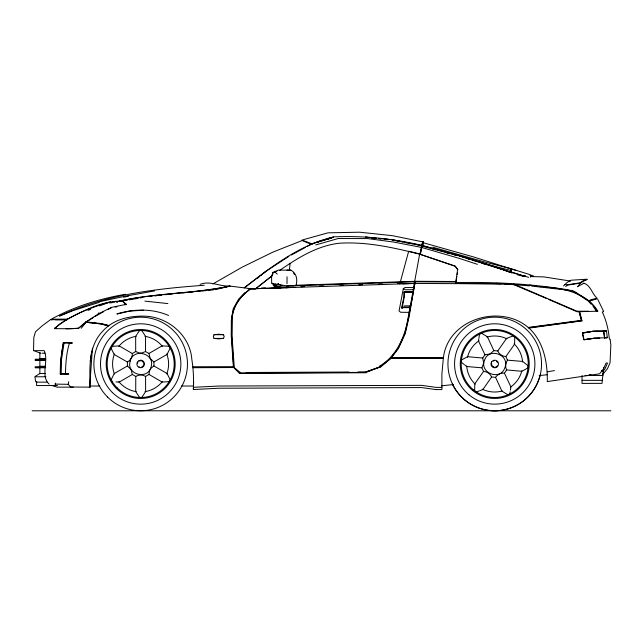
<?xml version="1.0" encoding="UTF-8"?>
<svg xmlns="http://www.w3.org/2000/svg" width="643" height="643" viewBox="0 0 643 643"><rect width="100%" height="100%" fill="white"/><g stroke="black" fill="none" stroke-linecap="round" stroke-linejoin="round"><path stroke-width="0.96" d="M135.761 376.428L135.729 391.651L139.33 397.061L140.672 397.671L142.015 397.061L145.623 391.651L145.583 376.428C142.489 374.612 138.864 374.612 135.761 376.428L132.337 374.483L131.092 369.532L127.427 365.98L127.394 362.041C130.449 360.241 132.482 357.195 132.305 353.537L135.697 351.536L139.266 352.943L141.95 352.943L145.519 351.536L148.951 353.481L150.189 358.44L153.862 361.993L154.007 365.144L153.894 365.923L150.888 368.31L149.546 370.641L148.975 374.435L145.583 376.428M145.519 351.536L145.559 336.313L141.95 330.904L140.608 330.293L139.266 330.904L137.465 333.604M404.061 291.938L412.902 291.874L404.061 291.938L404.021 296.19L401.658 307.635L410.025 307.611L409.856 308.495M358.006 371.976L365.931 371.927L380.576 366.639L391.426 357.725L398.556 348.321L405.283 333.54L409.077 316.83L415.225 281.288L455.742 281.497L455.742 283.611L493.358 283.764L513.484 284.511L546.14 298.336M33.549 350.113L33.814 337.479L35.461 331.836L42.189 325.808L50.556 319.651L66.342 319.732L67.322 319.113C83.421 310.931 100.621 301.559 119.043 301.157L122.934 301.27L126.414 304.316L125.047 304.854M36.651 381.54L36.571 385.551L57.508 385.551M602.756 371.606L605.031 368.793L607.514 363.03L606.027 363.03L603.552 368.865L599.573 373.816L547.289 381.604C547.627 362.467 543.64 341.57 528.98 328.099C500.929 303.142 448.01 318.815 443.397 357.725L441.894 373.904L441.894 389.602L435.753 389.554L421.647 387.568L218.821 388.235L193.374 389.529C193.889 379.434 193.398 369.347 191.823 359.357C190.159 335.268 167.654 316.477 144.04 316.139C128.97 315.826 112.895 319.563 102.631 331.282C88.163 346.191 89.674 367.989 90.157 387.15L89.248 387.15M65.482 373.591C65.658 363.295 66.462 352.927 69.452 343.032L63.432 342.88L62.066 350.564L60.884 360.924L60.514 373.744L68.23 374.001L68.407 373.591L65.12 373.808M193.583 381.942L193.422 387.303L218.821 386.033L421.647 385.358L435.761 387.343L441.894 387.399M55.491 385.551L55.563 383.107M272.785 274.384L272.849 272.423L278.306 270.14L290.853 270.132C296.68 273.114 297.918 280.131 295.788 285.83L286.368 285.83L277.398 284.27L278.459 283.499L278.13 284.27M604.549 338.001L603.689 331.282L593.505 331.185L582.437 333.09L584.053 339.713L596.704 337.953L605.979 337.816L607.322 337.671L606.462 330.952L595.699 330.952L582.437 333.09M108.715 325.736L101.61 323.968L86.009 322.256L86.033 321.846L98.138 314.081L111.311 307.41L126.414 304.316M92.407 348.225L89.763 386.017L99.729 386.017M491.574 362.861L491.67 365.417L494.427 367.322M603.624 367.555L602.033 383.357L582.036 383.397L582.036 375.456M603.078 372.988L602.829 375.456L585.009 375.456M603.247 371.341L603.504 368.793M287.751 285.717L287.542 287.646L255.689 288.635L272.23 275.662L255.311 289.173L248.142 288.868M289.39 270.269L290.114 263.509M101.401 324.016L101.441 323.614L86.033 321.846L78.374 328.26L66.068 328.822M279.456 270.518C297.685 258.028 316.838 245.835 339.271 243.231C366.671 241.519 393.604 247.587 419.983 254.282L420.337 253.897L420.434 254.411L455.107 266.282L457.591 269.634L455.742 282.615C493.197 281.811 530.612 283.724 567.624 289.752L573.877 291.166L589.141 300.828L596.977 298.874M286.987 283.7L287.043 276.787M143.879 364.814L143.855 363.102M89.723 383.694L90.084 381.098M478.866 338.604L478.496 341.015L484.959 354.791L490.006 353.988L493.864 350.644L497.786 350.957C499.193 354.341 502.304 356.238 505.832 356.592L507.528 360.144C505.519 363.062 504.964 366.687 506.668 369.926L504.433 373.173C500.809 372.675 497.594 374.443 495.536 377.32L491.614 377.007C490.207 373.623 487.089 371.742 483.568 371.373L481.872 367.82L483.697 363.054L482.732 358.038L484.959 354.791M478.987 337.8L479.477 334.585L480.434 333.46L481.912 333.452L487.458 336.828L493.864 350.644M510.172 391.772L509.923 393.379L508.967 394.505L507.488 394.521L501.942 391.137L495.536 377.32M510.413 390.172L510.904 386.957L504.433 373.173M90.237 361.117L91.74 351.649M455.903 282.164L456.843 276.418M457.157 274.497L457.47 272.584M64.091 342.687L61.302 360.924L61.125 373.937M366.253 372.747L239.509 373.43L233.706 367.531L231.641 335.767L231.769 319.812C231.93 306.984 240.562 295.394 250.617 288.86L414.446 283.459L414.831 283.852L408.675 316.903L404.857 333.58L398.073 348.345L390.655 358.063L443.308 358.063M414.478 282.462L419.678 253.945L408.691 251.228L399.801 283.933M422.218 243.552L421.921 245.039L423.07 241.575M244.227 287.759C271.45 266.853 299.823 244.581 333.974 236.873C363.496 235.531 392.977 238.625 421.736 245.345L419.983 254.282L422.194 245.449L459.134 255.665L524.278 276.369L519.528 275.373M421.88 245.795L421.953 246.213L422.194 245.449L420.434 254.411L420.337 253.897M409.679 309.468L409.133 312.385L400.605 312.257L399.078 310.939L403.29 288.747L404.881 287.566L413.698 287.55L408.201 317.304C405.162 336.45 396.811 356.262 379.266 366.285M422.732 246.237L423.6 242.966M421.776 245.827L422.781 241.856L392.182 235.643L359.63 232.203L327.994 232.83L302.025 240.064L312.305 243.938M90.157 387.15L70.666 386.998L68.23 384.313L68.769 381.645M421.655 245.947L421.832 245.546L421.961 246.02M422.105 246.052L422.282 245.658C452.471 253.881 482.941 261.629 512.109 273.058M409.655 308.278L409.896 307.362L401.658 307.635M277.27 274.143L275.389 272.423L272.849 272.423L271.587 276.369L271.676 283.041L273.331 284.27L273.026 283.925L274.858 284.399M214.006 334.706L213.355 336.554L214.006 338.403L218.765 338.885L223.515 338.403L224.166 336.554L223.515 334.706L218.765 334.223L214.006 334.706L223.515 334.706M125.385 294.261C99.609 298.802 74.226 306.494 51.247 319.217L67.322 319.113L59.735 324.008L54.406 328.661L71.405 328.75L78.687 328.26L86.033 322.247L93.291 317.594M402.703 306.02C399.938 315.327 405.556 295.491 404.278 292.324L412.894 291.89M272.849 272.423L272.536 273.018L276.892 271.354M137.409 363.15L137.843 362.395M143.437 365.57L141.54 367.201M137.015 334.288L135.665 336.313L135.697 351.536M497.786 350.957L506.491 338.467L512.543 336.096L513.998 336.369L514.746 337.639L514.601 344.134L505.832 356.592M491.614 377.007L482.909 389.505L479.879 390.687M483.568 371.373L474.807 383.831L474.647 390.325L475.402 391.603L476.857 391.868L479.123 390.984M81.251 328.276L86.009 322.256M414.831 283.852L415.225 282.92L415.217 283.442L455.742 283.651M98.242 313.704L98.958 312.763M563.501 285.99L567.078 282.462L571.008 280.219L586.955 279.207L582.566 281.047L580.259 282.783L566.7 284.857L564.723 284.536M565.752 286.657L566.965 285.203L580.525 283.129L582.847 281.401L587.236 279.544M577.478 286.778L580.525 283.129L580.259 282.783M496.87 366.518L497.457 365.891M244.975 292.621L238.754 299.003L233.224 308.744L231.335 320.246L231.247 335.75L233.385 366.896L240.321 372.538M421.856 246.06L458.274 255.705M423.432 241.655L422.073 245.586M250.465 288.659L229.583 286.031C219.464 286.577 210.068 280.388 200.069 284.375M239.292 372.908L366.213 372.369L381.122 366.598L390.799 358.481L443.26 358.481M257.578 278.242L259.081 276.988M260.592 275.726L265.872 271.33L288.82 256.42M54.8 328.292C70.754 314.974 90.912 307.442 110.604 301.84M244.549 287.767L265.872 271.33M578.25 286.199L584.19 283.193M94.907 316.557L103.402 311.823M35.172 376.428L39.866 373.535L45.484 373.535M63.319 342.47L60.555 360.924L60.193 374.017M148.951 353.481L162.116 345.838L168.603 346.255L169.8 347.107L169.945 348.578L167.059 354.406L153.862 361.993M132.337 374.483L119.172 382.127L115.925 381.918M127.427 365.98L114.221 373.567L111.343 379.386L111.48 380.857L112.686 381.709M212.809 283.981L242.162 267.175L273.082 252.032L302.122 240.554L311.887 244.589M291.424 255.006L305.272 247.483M307.008 246.542L312.201 243.721M107.799 309.596L111.311 307.812M493.318 361.077L494.105 360.707M495.295 367.257L496.083 366.888M85.583 322.215L101.61 323.968M138.952 361.093L140.616 360.763M87.938 310.408L90.615 309.339M312.924 243.44L333.259 237.066M315.062 242.853L333.524 237.203M214.006 338.403L223.515 338.403M99.504 305.851L109.165 302.355M365.931 371.927L381.122 366.598M99.488 302.282L73.23 310.545L59.445 316.099C104.471 294.743 155.043 288.763 204.201 285.275M589.012 300.82L590.531 300.361M54.534 328.324L56.254 327.809M588.289 301.077L591.319 299.614L597.138 298.28C592.099 294.1 590.354 284.246 583.105 283.137M315.922 242.644L320.568 241.286M322.416 240.755L325.221 239.935M327.07 239.397L331.732 238.039M317.377 241.921L333.259 237.315M315.809 244.903L338.226 238.529L367.571 238.577L393.371 242.009L421.261 247.378M591.922 299.968L595.37 299.212M215.357 289.671L227.501 286.69M116.938 313.856C133.744 308.841 152.287 308.359 168.57 315.488M117.106 314.041L129.773 311.083L143.518 310.215M100.003 301.575L126.751 295.909L154.545 290.933M123.657 297.179L128.471 296.23M115.089 307.113L116.978 306.759M578.314 311.461L579.664 311.461L581.955 320.841L528.98 328.099M530.001 275.606L532.187 275.228M121.455 301.213L123.416 300.868M125.377 300.53L127.346 300.193M129.307 299.855L138.132 298.328M140.094 297.982L142.055 297.645M547.289 371.815L554.435 370.593M548.873 299.517L577.028 311.742L597.934 311.22L594.301 306.172L589.8 301.422L588.257 301.045L591.021 304.139M528.257 327.44L581.368 320.343L581.955 320.841M528.683 327.737L581.618 320.72L579.174 311.534M599.831 338.138L594.462 338.194L584.053 339.713L583.699 339.319M594.462 338.194L583.804 339.745L582.421 332.752L593.505 331.185M604.557 337.671L607.338 337.278M531.367 276.578L543.978 276.916L570.646 281.095M531.247 276.233L533.594 275.919M589.044 374.813L591.021 374.539M149.899 296.544L151.869 296.302M154.81 295.949L156.771 295.708M158.733 295.475L161.682 295.113M164.624 294.759L167.566 294.406M169.527 294.164L172.477 293.811M602.33 331.29L606.462 330.952M605.473 337.888L607.322 337.671M441.5 385.808L453.46 384.554M539.18 375.576L547.153 374.748M196.219 291.576L200.045 291.191M201.958 291.006L205.792 290.62M208.662 290.339L213.444 289.864M603.785 331.603L606.574 331.33M175.443 293.529L179.413 293.16M182.379 292.878L186.349 292.509M189.315 292.227L193.286 291.858M602.772 373.559L603.52 373.487L607.498 368.672L610.054 362.748L610.85 344.945L610.183 339.753M513.484 283.989L577.028 311.228L588.546 311.22M112.477 301.752L122.548 301.406L125.297 303.834M109.286 302.877L112.075 302.74M112.83 302.17L114.671 302.081M273.886 286.127L275.895 286.047M274.891 286.577L277.897 286.456M286.931 286.095L293.955 285.805M269.875 288.377L280.911 287.927M285.926 287.726L294.96 287.357M295.941 285.243L414.446 281.329L413.312 289.663L405.709 289.792L403.29 288.747M295.941 285.733L414.446 281.827M261.46 288.008L265.398 287.879M280.179 287.389L285.106 287.228M300.844 286.706L304.766 286.577M319.483 286.095L323.405 285.966M340.075 285.412L343.016 285.315M358.706 284.801L362.636 284.672M378.349 284.15L382.36 284.021M397.398 283.523L401.409 283.386M402.631 283.836L411.335 283.547M523.233 276.498L525.066 276.458M116.721 302.507L117.388 302.491M60.321 374.154L68.23 374.001M404.053 305.915L410.363 305.811L409.921 308.134L410.097 307.209L402.18 307.097M35.172 359.22L44.93 359.172M35.068 360.024L45.709 359.967M35.317 360.297L45.082 360.241M35.172 366.751L44.93 366.695M35.068 367.547L45.709 367.491M35.317 367.82L45.082 367.764M233.706 367.531L192.868 367.708M246.245 372.482L349.077 372.032M192.771 366.952L233.385 366.896M192.796 367.282L233.755 367.257M588.449 301.422L589.8 301.422M55.33 319.772L67.033 319.7M45.934 376.75L34.907 376.806L35.622 381.476M603.648 311.622L602.274 311.992C606.349 320.415 608.455 329.634 609.355 338.917L610.119 339.311M69.163 342.823L72.378 343.032L69.452 343.032M41.94 353.2L44.889 353.192M39.866 358.754L45.484 358.746M39.866 366.277L45.484 366.269M582.036 380.367L602.338 380.343M286.939 270.14L290.853 270.132M282.028 285.588L275.654 284.037L273.331 284.037L273.331 285.532L275.654 285.532L282.028 287.091L287.317 287.091L287.317 285.588M229.583 286.031C193.27 293.819 155.421 292.846 119.043 301.157L119.494 301.551L119.775 301.133C156.153 292.919 194.025 294.004 230.282 286.103M63.432 342.88L63.85 342.88M391.426 357.725L443.397 357.725M60.514 373.744L60.932 373.744M36.145 382.135L47.124 382.135M54.824 384.112L68.23 384.313M181.463 386.017L193.422 386.017M73.294 387.15L57.018 387.15L51.561 385.358M32.15 410.797L610.85 410.797M455.742 283.507L501.106 283.885M601.39 370.577L603.319 370.577M415.217 281.811L455.742 282.02M271.917 283.418L272.929 283.426M63.641 342.687L71.775 342.815M51.094 319.748L52.155 319.78M525.387 275.662L520.685 275.526L517.261 274.722M504.98 284.013L529.623 285.854M496.235 283.346L505.816 283.7M435.753 389.554L436.412 389.602M507.528 360.144L522.695 361.438L527.774 365.497L528.265 366.888L527.533 368.174L521.835 371.292L506.668 369.926M481.872 367.82L466.705 366.534L464.801 365.007M482.732 358.038L467.565 356.68L461.859 359.791L461.135 361.077L461.626 362.467L464.166 364.501M365.634 237.09L376.468 238.191M378.438 238.392L389.264 239.485M365.722 237.235L369.645 237.629M371.606 237.83L375.536 238.231M378.478 238.529L381.428 238.826M384.369 239.124L388.292 239.526M365.61 237.339L367.579 237.54M371.509 237.942L374.467 238.24M378.406 238.641L380.367 238.842M385.294 239.341L387.263 239.542M144.924 301.125L167.879 303.584M531.568 286.071L567.624 290.13L573.877 291.544L587.485 300.546M529.631 285.114L531.6 285.388M534.55 285.805L536.519 286.087M539.469 286.505L541.43 286.778M543.399 287.059C563.364 288.072 586.271 292.605 597.307 311.22L595.731 310.456M101.441 323.614L108.988 325.511M392.222 239.791L420.876 245.361M392.222 239.919L403.04 242.025M405.002 242.403L412.87 243.93M414.839 244.308L419.758 245.264M392.182 240.04L396 240.779M397.913 241.149L399.817 241.519M404.592 242.451L406.505 242.821M414.14 244.3L416.045 244.67M530.475 277.141L530.475 274.778L510.936 268.726L484.894 262.055L432.803 247.225M485.859 264.08L510.936 270.494L511.386 272.013L528.659 277.366M101.313 324.104L108.45 325.921M432.803 248.994L435.697 249.781M454.022 254.789L456.916 255.576M274.28 285.789L279.038 287.091M446.789 252.868L449.666 253.655M423.737 242.869L473.232 256.838L516.594 270.59M421.712 247.483L459.134 258.325L477.403 264.329M467.22 258.59L470.009 259.418M473.73 260.519L478.384 261.902M480.241 262.448L484.894 263.831M459.223 255.962L478.77 261.926M479.702 262.215L502.585 269.706M483.415 263.783L486.277 264.723M420.209 254.339L455.332 266.089M503.525 270.036L510.1 272.375M40.646 353.176L33.54 350.636L44.19 350.652C48.997 360.723 40.204 376.026 49.157 384.104M141.484 360.763L143.413 362.355M138.984 366.896L139.796 367.201M153.894 365.923L167.092 373.511L169.977 379.33L169.84 380.801L168.635 381.661L162.149 382.079L148.975 374.435M127.394 362.041L114.189 354.462L111.303 348.635L111.448 347.164L112.654 346.304L119.14 345.894L132.305 353.537M496.525 361.334L497.73 362.548M414.446 282.96L414.831 283.475M455.855 266.813L457.945 269.706M592.959 306.172L596.061 310.497M293.473 273.002L294.446 274.489M68.407 373.591L68.664 374.017M597.805 299.445L603.512 311.22M579.013 311.509L581.368 320.343M603.745 331.282L604.597 337.993M404.278 292.324L404.334 296.182M234.237 366.952L232.01 335.75L232.147 319.756C232.396 306.896 240.522 296.11 250.617 288.86L250.617 288.361M421.736 245.345L421.752 245.972M511.386 268.862L511.386 272.013M510.936 268.726L510.936 270.494M419.678 253.945L419.678 254.789M275.654 284.037L275.654 285.532M193.374 387.6L193.374 389.529M39.866 352.549L39.866 373.535M540.168 374.917A46.794 46.794 0 0 1 452.375 384.024M166.738 353.931A28.011 28.011 0 0 1 166.746 374.009M162.374 381.596A28.011 28.011 0 0 1 144.988 391.651M136.228 391.651A28.011 28.011 0 0 1 118.826 381.629M114.446 374.041A28.011 28.011 0 0 1 114.43 353.963M118.81 346.368A28.011 28.011 0 0 1 136.195 336.321M144.956 336.313A28.011 28.011 0 0 1 162.349 346.344M521.835 370.762A28.011 28.011 0 0 1 510.333 387.223M502.392 390.928A28.011 28.011 0 0 1 482.387 389.192M475.209 384.168A28.011 28.011 0 0 1 466.705 365.98M467.469 357.251A28.011 28.011 0 0 1 478.971 340.79M486.912 337.085A28.011 28.011 0 0 1 506.917 338.821M514.095 343.844A28.011 28.011 0 0 1 522.598 362.033M130.143 361.253C126.012 374.7 148.284 380.334 151.137 366.711C155.268 353.264 132.997 347.638 130.143 361.253M144.434 363.986L143.928 365.883L142.537 367.266A3.786 3.786 0 0 1 137.361 362.089L138.743 360.699L140.64 360.193A3.786 3.786 0 0 1 144.426 363.994M484.533 360.265C479.075 373.069 500.672 381.138 504.868 367.708C510.325 354.904 488.728 346.834 484.533 360.265M491.598 361.808L490.93 363.657L491.268 365.586L492.53 367.089L494.371 367.756A3.786 3.786 0 0 0 498.438 363.327A3.786 3.786 0 0 0 493.109 360.546L491.598 361.808M112.276 392.391A40.171 40.171 0 0 0 179.493 374.379A40.171 40.171 0 0 0 130.288 325.181A40.171 40.171 0 0 0 112.276 392.391M116.287 388.372A34.489 34.489 0 0 0 173.988 372.908A34.489 34.489 0 0 0 131.751 330.671A34.489 34.489 0 0 0 116.287 388.372M107.59 397.069A46.794 46.794 0 0 0 185.875 376.091A46.794 46.794 0 0 0 128.568 318.783A46.794 46.794 0 0 0 107.59 397.069M464.656 399.817A46.794 46.794 0 0 0 540.819 372.096A46.794 46.794 0 0 0 478.73 319.997A46.794 46.794 0 0 0 464.656 399.817M468.916 394.738A40.171 40.171 0 0 0 534.301 370.939A40.171 40.171 0 0 0 480.996 326.218A40.171 40.171 0 0 0 468.916 394.738M472.565 390.389A34.489 34.489 0 0 0 528.699 369.958A34.489 34.489 0 0 0 482.933 331.563A34.489 34.489 0 0 0 472.565 390.389M116.978 387.681A33.516 33.516 0 0 0 173.055 372.659A33.516 33.516 0 0 0 132.008 331.611A33.516 33.516 0 0 0 116.978 387.681M473.192 389.642A33.516 33.516 0 0 0 527.742 369.789A33.516 33.516 0 0 0 483.271 332.471A33.516 33.516 0 0 0 473.192 389.642"/></g></svg>
